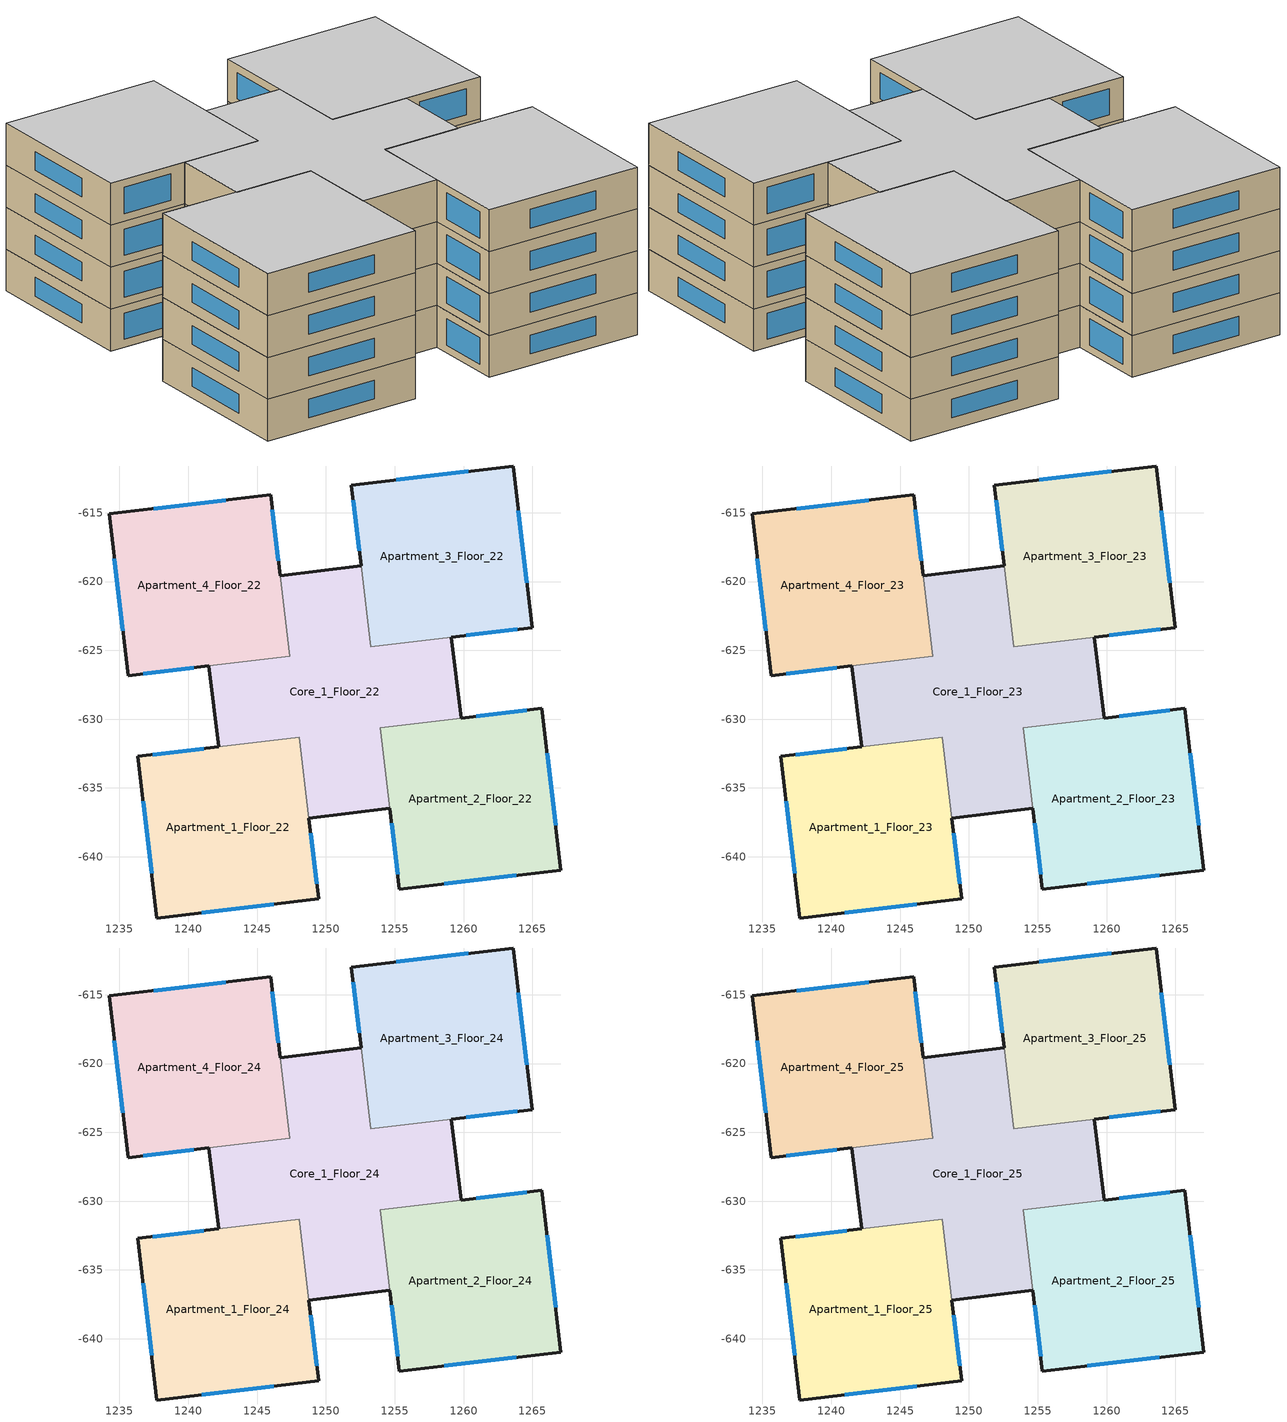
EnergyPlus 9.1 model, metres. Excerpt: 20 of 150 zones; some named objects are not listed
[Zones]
Apartment_1_Floor_22
 floor to Apartment_1_Floor_21 (IS_FLOOR_A-5282 Reversed): 1249.47,-643.05 1237.72,-644.45 1236.33,-632.7 1248.07,-631.31 z66
 wall outside (IS_WALL_ABD_5282_1_2_BLOCK): 1242.2,-632.01 1236.33,-632.7 1237.72,-644.45 1249.47,-643.05 1248.77,-637.18 z66:69
 wall to Core_1_Floor_22 (IS_INTERNALWALL_RESIDENTIAL+OFFICEREF): 1248.77,-637.18 1248.07,-631.31 1242.2,-632.01 z66:69
 window (IS_WIN_DGCL_ALUMIN_140X95_3.95_.65_.63): 1236.72,-635.97 1237.33,-641.18 / 1240.99,-644.06 1246.2,-643.44 z66.83:68.17; 1249.34,-641.96 1248.9,-638.27 / 1241.11,-632.14 1237.42,-632.57 z66.56:68.44
Apartment_2_Floor_22
 floor to Apartment_2_Floor_21 (IS_FLOOR_A-5282 Reversed): 1267.08,-640.96 1255.34,-642.36 1253.94,-630.61 1265.69,-629.22 z66
 wall outside (IS_WALL_ABD_5282_1_2_BLOCK): 1254.64,-636.49 1255.34,-642.36 1267.08,-640.96 1265.69,-629.22 1259.82,-629.92 z66:69
 wall to Core_1_Floor_22 (IS_INTERNALWALL_RESIDENTIAL+OFFICEREF): 1259.82,-629.92 1253.94,-630.61 1254.64,-636.49 z66:69
 window (IS_WIN_DGCL_ALUMIN_140X95_3.95_.65_.63): 1254.77,-637.58 1255.21,-641.26 / 1264.6,-629.35 1260.91,-629.79 z66.56:68.44; 1258.6,-641.97 1263.82,-641.35 / 1266.69,-637.7 1266.08,-632.48 z66.83:68.17
Apartment_3_Floor_22
 floor to Apartment_3_Floor_21 (IS_FLOOR_A-5282 Reversed): 1264.99,-623.35 1253.25,-624.74 1251.85,-613 1263.6,-611.6 z66
 wall outside (IS_WALL_ABD_5282_1_2_BLOCK): 1259.12,-624.04 1264.99,-623.35 1263.6,-611.6 1251.85,-613 1252.55,-618.87 z66:69
 wall to Core_1_Floor_22 (IS_INTERNALWALL_RESIDENTIAL+OFFICEREF): 1252.55,-618.87 1253.25,-624.74 1259.12,-624.04 z66:69
 window (IS_WIN_DGCL_ALUMIN_140X95_3.95_.65_.63): 1251.98,-614.09 1252.42,-617.78 / 1260.21,-623.91 1263.9,-623.48 z66.56:68.44; 1264.6,-620.08 1263.98,-614.87 / 1260.33,-611.99 1255.12,-612.61 z66.83:68.17
Apartment_4_Floor_22
 floor to Apartment_4_Floor_21 (IS_FLOOR_A-5282 Reversed): 1247.38,-625.44 1235.63,-626.83 1234.24,-615.09 1245.98,-613.69 z66
 wall outside (IS_WALL_ABD_5282_1_2_BLOCK): 1246.68,-619.57 1245.98,-613.69 1234.24,-615.09 1235.63,-626.83 1241.5,-626.13 z66:69
 wall to Core_1_Floor_22 (IS_INTERNALWALL_RESIDENTIAL+OFFICEREF): 1241.5,-626.13 1247.38,-625.44 1246.68,-619.57 z66:69
 window (IS_WIN_DGCL_ALUMIN_140X95_3.95_.65_.63): 1234.63,-618.35 1235.24,-623.57 / 1242.72,-614.08 1237.5,-614.7 z66.83:68.17; 1236.72,-626.7 1240.41,-626.26 / 1246.55,-618.47 1246.11,-614.79 z66.56:68.44
Core_1_Floor_22
 floor to Core_1_Floor_21 (IS_FLOOR_A-5282 Reversed): 1259.82,-629.92 1253.94,-630.61 1254.64,-636.49 1248.77,-637.18 1248.07,-631.31 1242.2,-632.01 1241.5,-626.13 1247.38,-625.44 1246.68,-619.57 1252.55,-618.87 1253.25,-624.74 1259.12,-624.04 z66
 wall outside (IS_WALL_ABD_5282_1_2_BLOCK): 1248.77,-637.18 1254.64,-636.49 / 1241.5,-626.13 1242.2,-632.01 / 1252.55,-618.87 1246.68,-619.57 / 1259.82,-629.92 1259.12,-624.04 z66:69
Apartment_1_Floor_23
 floor to Apartment_1_Floor_22 (IS_FLOOR_A-5282 Reversed): 1249.47,-643.05 1237.72,-644.45 1236.33,-632.7 1248.07,-631.31 z69
 wall outside (IS_WALL_ABD_5282_1_2_BLOCK): 1242.2,-632.01 1236.33,-632.7 1237.72,-644.45 1249.47,-643.05 1248.77,-637.18 z69:72
 wall to Core_1_Floor_23 (IS_INTERNALWALL_RESIDENTIAL+OFFICEREF): 1248.77,-637.18 1248.07,-631.31 1242.2,-632.01 z69:72
 window (IS_WIN_DGCL_ALUMIN_140X95_3.95_.65_.63): 1236.72,-635.97 1237.33,-641.18 / 1240.99,-644.06 1246.2,-643.44 z69.83:71.17; 1249.34,-641.96 1248.9,-638.27 / 1241.11,-632.14 1237.42,-632.57 z69.56:71.44
Apartment_2_Floor_23
 floor to Apartment_2_Floor_22 (IS_FLOOR_A-5282 Reversed): 1267.08,-640.96 1255.34,-642.36 1253.94,-630.61 1265.69,-629.22 z69
 wall outside (IS_WALL_ABD_5282_1_2_BLOCK): 1254.64,-636.49 1255.34,-642.36 1267.08,-640.96 1265.69,-629.22 1259.82,-629.92 z69:72
 wall to Core_1_Floor_23 (IS_INTERNALWALL_RESIDENTIAL+OFFICEREF): 1259.82,-629.92 1253.94,-630.61 1254.64,-636.49 z69:72
 window (IS_WIN_DGCL_ALUMIN_140X95_3.95_.65_.63): 1254.77,-637.58 1255.21,-641.26 / 1264.6,-629.35 1260.91,-629.79 z69.56:71.44; 1258.6,-641.97 1263.82,-641.35 / 1266.69,-637.7 1266.08,-632.48 z69.83:71.17
Apartment_3_Floor_23
 floor to Apartment_3_Floor_22 (IS_FLOOR_A-5282 Reversed): 1264.99,-623.35 1253.25,-624.74 1251.85,-613 1263.6,-611.6 z69
 wall outside (IS_WALL_ABD_5282_1_2_BLOCK): 1259.12,-624.04 1264.99,-623.35 1263.6,-611.6 1251.85,-613 1252.55,-618.87 z69:72
 wall to Core_1_Floor_23 (IS_INTERNALWALL_RESIDENTIAL+OFFICEREF): 1252.55,-618.87 1253.25,-624.74 1259.12,-624.04 z69:72
 window (IS_WIN_DGCL_ALUMIN_140X95_3.95_.65_.63): 1251.98,-614.09 1252.42,-617.78 / 1260.21,-623.91 1263.9,-623.48 z69.56:71.44; 1264.6,-620.08 1263.98,-614.87 / 1260.33,-611.99 1255.12,-612.61 z69.83:71.17
Apartment_4_Floor_23
 floor to Apartment_4_Floor_22 (IS_FLOOR_A-5282 Reversed): 1247.38,-625.44 1235.63,-626.83 1234.24,-615.09 1245.98,-613.69 z69
 wall outside (IS_WALL_ABD_5282_1_2_BLOCK): 1246.68,-619.57 1245.98,-613.69 1234.24,-615.09 1235.63,-626.83 1241.5,-626.13 z69:72
 wall to Core_1_Floor_23 (IS_INTERNALWALL_RESIDENTIAL+OFFICEREF): 1241.5,-626.13 1247.38,-625.44 1246.68,-619.57 z69:72
 window (IS_WIN_DGCL_ALUMIN_140X95_3.95_.65_.63): 1234.63,-618.35 1235.24,-623.57 / 1242.72,-614.08 1237.5,-614.7 z69.83:71.17; 1236.72,-626.7 1240.41,-626.26 / 1246.55,-618.47 1246.11,-614.79 z69.56:71.44
Core_1_Floor_23
 floor to Core_1_Floor_22 (IS_FLOOR_A-5282 Reversed): 1259.82,-629.92 1253.94,-630.61 1254.64,-636.49 1248.77,-637.18 1248.07,-631.31 1242.2,-632.01 1241.5,-626.13 1247.38,-625.44 1246.68,-619.57 1252.55,-618.87 1253.25,-624.74 1259.12,-624.04 z69
 wall outside (IS_WALL_ABD_5282_1_2_BLOCK): 1248.77,-637.18 1254.64,-636.49 / 1241.5,-626.13 1242.2,-632.01 / 1252.55,-618.87 1246.68,-619.57 / 1259.82,-629.92 1259.12,-624.04 z69:72
Apartment_1_Floor_24
 floor to Apartment_1_Floor_23 (IS_FLOOR_A-5282 Reversed): 1249.47,-643.05 1237.72,-644.45 1236.33,-632.7 1248.07,-631.31 z72
 wall outside (IS_WALL_ABD_5282_1_2_BLOCK): 1242.2,-632.01 1236.33,-632.7 1237.72,-644.45 1249.47,-643.05 1248.77,-637.18 z72:75
 wall to Core_1_Floor_24 (IS_INTERNALWALL_RESIDENTIAL+OFFICEREF): 1248.77,-637.18 1248.07,-631.31 1242.2,-632.01 z72:75
 window (IS_WIN_DGCL_ALUMIN_140X95_3.95_.65_.63): 1236.72,-635.97 1237.33,-641.18 / 1240.99,-644.06 1246.2,-643.44 z72.83:74.17; 1249.34,-641.96 1248.9,-638.27 / 1241.11,-632.14 1237.42,-632.57 z72.56:74.44
Apartment_2_Floor_24
 floor to Apartment_2_Floor_23 (IS_FLOOR_A-5282 Reversed): 1267.08,-640.96 1255.34,-642.36 1253.94,-630.61 1265.69,-629.22 z72
 wall outside (IS_WALL_ABD_5282_1_2_BLOCK): 1254.64,-636.49 1255.34,-642.36 1267.08,-640.96 1265.69,-629.22 1259.82,-629.92 z72:75
 wall to Core_1_Floor_24 (IS_INTERNALWALL_RESIDENTIAL+OFFICEREF): 1259.82,-629.92 1253.94,-630.61 1254.64,-636.49 z72:75
 window (IS_WIN_DGCL_ALUMIN_140X95_3.95_.65_.63): 1254.77,-637.58 1255.21,-641.26 / 1264.6,-629.35 1260.91,-629.79 z72.56:74.44; 1258.6,-641.97 1263.82,-641.35 / 1266.69,-637.7 1266.08,-632.48 z72.83:74.17
Apartment_3_Floor_24
 floor to Apartment_3_Floor_23 (IS_FLOOR_A-5282 Reversed): 1264.99,-623.35 1253.25,-624.74 1251.85,-613 1263.6,-611.6 z72
 wall outside (IS_WALL_ABD_5282_1_2_BLOCK): 1259.12,-624.04 1264.99,-623.35 1263.6,-611.6 1251.85,-613 1252.55,-618.87 z72:75
 wall to Core_1_Floor_24 (IS_INTERNALWALL_RESIDENTIAL+OFFICEREF): 1252.55,-618.87 1253.25,-624.74 1259.12,-624.04 z72:75
 window (IS_WIN_DGCL_ALUMIN_140X95_3.95_.65_.63): 1251.98,-614.09 1252.42,-617.78 / 1260.21,-623.91 1263.9,-623.48 z72.56:74.44; 1264.6,-620.08 1263.98,-614.87 / 1260.33,-611.99 1255.12,-612.61 z72.83:74.17
Apartment_4_Floor_24
 floor to Apartment_4_Floor_23 (IS_FLOOR_A-5282 Reversed): 1247.38,-625.44 1235.63,-626.83 1234.24,-615.09 1245.98,-613.69 z72
 wall outside (IS_WALL_ABD_5282_1_2_BLOCK): 1246.68,-619.57 1245.98,-613.69 1234.24,-615.09 1235.63,-626.83 1241.5,-626.13 z72:75
 wall to Core_1_Floor_24 (IS_INTERNALWALL_RESIDENTIAL+OFFICEREF): 1241.5,-626.13 1247.38,-625.44 1246.68,-619.57 z72:75
 window (IS_WIN_DGCL_ALUMIN_140X95_3.95_.65_.63): 1234.63,-618.35 1235.24,-623.57 / 1242.72,-614.08 1237.5,-614.7 z72.83:74.17; 1236.72,-626.7 1240.41,-626.26 / 1246.55,-618.47 1246.11,-614.79 z72.56:74.44
Core_1_Floor_24
 floor to Core_1_Floor_23 (IS_FLOOR_A-5282 Reversed): 1259.82,-629.92 1253.94,-630.61 1254.64,-636.49 1248.77,-637.18 1248.07,-631.31 1242.2,-632.01 1241.5,-626.13 1247.38,-625.44 1246.68,-619.57 1252.55,-618.87 1253.25,-624.74 1259.12,-624.04 z72
 wall outside (IS_WALL_ABD_5282_1_2_BLOCK): 1248.77,-637.18 1254.64,-636.49 / 1241.5,-626.13 1242.2,-632.01 / 1252.55,-618.87 1246.68,-619.57 / 1259.82,-629.92 1259.12,-624.04 z72:75
Apartment_1_Floor_25
 floor to Apartment_1_Floor_24 (IS_FLOOR_A-5282 Reversed): 1249.47,-643.05 1237.72,-644.45 1236.33,-632.7 1248.07,-631.31 z75
 wall outside (IS_WALL_ABD_5282_1_2_BLOCK): 1242.2,-632.01 1236.33,-632.7 1237.72,-644.45 1249.47,-643.05 1248.77,-637.18 z75:78
 wall to Core_1_Floor_25 (IS_INTERNALWALL_RESIDENTIAL+OFFICEREF): 1248.77,-637.18 1248.07,-631.31 1242.2,-632.01 z75:78
 window (IS_WIN_DGCL_ALUMIN_140X95_3.95_.65_.63): 1236.72,-635.97 1237.33,-641.18 / 1240.99,-644.06 1246.2,-643.44 z75.83:77.17; 1249.34,-641.96 1248.9,-638.27 / 1241.11,-632.14 1237.42,-632.57 z75.56:77.44
 ceiling to Apartment_1_Floor_26 (IS_FLOOR_A-5282): 1236.33,-632.7 1237.72,-644.45 1249.47,-643.05 1248.07,-631.31 z78
Apartment_2_Floor_25
 floor to Apartment_2_Floor_24 (IS_FLOOR_A-5282 Reversed): 1267.08,-640.96 1255.34,-642.36 1253.94,-630.61 1265.69,-629.22 z75
 wall outside (IS_WALL_ABD_5282_1_2_BLOCK): 1254.64,-636.49 1255.34,-642.36 1267.08,-640.96 1265.69,-629.22 1259.82,-629.92 z75:78
 wall to Core_1_Floor_25 (IS_INTERNALWALL_RESIDENTIAL+OFFICEREF): 1259.82,-629.92 1253.94,-630.61 1254.64,-636.49 z75:78
 window (IS_WIN_DGCL_ALUMIN_140X95_3.95_.65_.63): 1254.77,-637.58 1255.21,-641.26 / 1264.6,-629.35 1260.91,-629.79 z75.56:77.44; 1258.6,-641.97 1263.82,-641.35 / 1266.69,-637.7 1266.08,-632.48 z75.83:77.17
 ceiling to Apartment_2_Floor_26 (IS_FLOOR_A-5282): 1253.94,-630.61 1255.34,-642.36 1267.08,-640.96 1265.69,-629.22 z78
Apartment_3_Floor_25
 floor to Apartment_3_Floor_24 (IS_FLOOR_A-5282 Reversed): 1264.99,-623.35 1253.25,-624.74 1251.85,-613 1263.6,-611.6 z75
 wall outside (IS_WALL_ABD_5282_1_2_BLOCK): 1259.12,-624.04 1264.99,-623.35 1263.6,-611.6 1251.85,-613 1252.55,-618.87 z75:78
 wall to Core_1_Floor_25 (IS_INTERNALWALL_RESIDENTIAL+OFFICEREF): 1252.55,-618.87 1253.25,-624.74 1259.12,-624.04 z75:78
 window (IS_WIN_DGCL_ALUMIN_140X95_3.95_.65_.63): 1251.98,-614.09 1252.42,-617.78 / 1260.21,-623.91 1263.9,-623.48 z75.56:77.44; 1264.6,-620.08 1263.98,-614.87 / 1260.33,-611.99 1255.12,-612.61 z75.83:77.17
 ceiling to Apartment_3_Floor_26 (IS_FLOOR_A-5282): 1251.85,-613 1253.25,-624.74 1264.99,-623.35 1263.6,-611.6 z78
Apartment_4_Floor_25
 floor to Apartment_4_Floor_24 (IS_FLOOR_A-5282 Reversed): 1247.38,-625.44 1235.63,-626.83 1234.24,-615.09 1245.98,-613.69 z75
 wall outside (IS_WALL_ABD_5282_1_2_BLOCK): 1246.68,-619.57 1245.98,-613.69 1234.24,-615.09 1235.63,-626.83 1241.5,-626.13 z75:78
 wall to Core_1_Floor_25 (IS_INTERNALWALL_RESIDENTIAL+OFFICEREF): 1241.5,-626.13 1247.38,-625.44 1246.68,-619.57 z75:78
 window (IS_WIN_DGCL_ALUMIN_140X95_3.95_.65_.63): 1234.63,-618.35 1235.24,-623.57 / 1242.72,-614.08 1237.5,-614.7 z75.83:77.17; 1236.72,-626.7 1240.41,-626.26 / 1246.55,-618.47 1246.11,-614.79 z75.56:77.44
 ceiling to Apartment_4_Floor_26 (IS_FLOOR_A-5282): 1234.24,-615.09 1235.63,-626.83 1247.38,-625.44 1245.98,-613.69 z78
Core_1_Floor_25
 floor to Core_1_Floor_24 (IS_FLOOR_A-5282 Reversed): 1259.82,-629.92 1253.94,-630.61 1254.64,-636.49 1248.77,-637.18 1248.07,-631.31 1242.2,-632.01 1241.5,-626.13 1247.38,-625.44 1246.68,-619.57 1252.55,-618.87 1253.25,-624.74 1259.12,-624.04 z75
 wall outside (IS_WALL_ABD_5282_1_2_BLOCK): 1248.77,-637.18 1254.64,-636.49 / 1241.5,-626.13 1242.2,-632.01 / 1252.55,-618.87 1246.68,-619.57 / 1259.82,-629.92 1259.12,-624.04 z75:78
 ceiling to Core_1_Floor_26 (IS_FLOOR_A-5282): 1246.68,-619.57 1247.38,-625.44 1241.5,-626.13 1242.2,-632.01 1248.07,-631.31 1248.77,-637.18 1254.64,-636.49 1253.94,-630.61 1259.82,-629.92 1259.12,-624.04 1253.25,-624.74 1252.55,-618.87 z78
[Building]
Building 1: North Axis {deg}=0; Terrain=City; Solar Distribution=FullExterior; Maximum Number of Warmup Days=25; Minimum Number of Warmup Days=6
[Site:Location]
Tel Aviv-Bet Dagan	ISR: Latitude {deg}=32; Longitude {deg}=34.82; Time Zone {hr}=2; Elevation {m}=35
[SizingPeriod:DesignDay] Month=8; Day of Month=21; Day Type=SummerDesignDay; Daily Dry-Bulb Temperature Range {deltaC}=11.03; Dry-Bulb Temperature Range Modifier Type=DefaultMultipliers; Barometric Pressure {Pa}=100942; Wind Speed {m/s}=5.1; Wind Direction {deg}=259; Rain Indicator=No; Snow Indicator=No; Daylight Saving Time Indicator=No; Solar Model Indicator=ASHRAEClearSky; Sky Clearness=1.2
Name | Maximum Dry-Bulb Temperature {C} | Humidity Condition Type | Wetbulb or DewPoint at Maximum Dry-Bulb {C} | Enthalpy at Maximum Dry-Bulb {J/kg}
Ann Clg .4% Condns DB=>MWB | 33.5 | Wetbulb | 18.92
Ann Clg .4% Condns DP=>MDB | 24.5 | Dewpoint | 23.6
Ann Clg .4% Condns Enth=>MDB | 27.5 | Enthalpy |  | 75935
Ann Clg .4% Condns WB=>MDB | 32.8 | Wetbulb | 25.028
[Material] Roughness=MediumRough; Thermal Absorptance=0.9; Visible Absorptance=0.7
Name | Thickness {m} | Conductivity {W/m-K} | Density {kg/m3} | Specific Heat {J/kg-K} | Solar Absorptance
IS_CB1-13-23x50x25-095 | 0.23 | 0.25 | 825 | 970 | 0.44
IS_CB42-4-10x50x20-020 | 0.1 | 0.55 | 893 | 970 | 0.44
IS_Cement Mortar | 0.025 | 1.4 | 2000 | 900 | 0.4
IS_Light Concrete w/light Coarse Aggregate w/Non Quartz Sand-1600 | 0.05 | 1 | 1600 | 970 | 0.44
IS_Lime-Cement Mortar | 0.02 | 0.87 | 1800 | 860 | 0.4
IS_Marble | 0.04 | 3.5 | 2800 | 900 | 0.76
IS_Regular Concrete w/regular aggregate and w/Quartz sand_14cm | 0.14 | 2.1 | 2400 | 970 | 0.44
IS_Rigid-Polystyrene-Foam-made-from-granular-material-3cm | 0.03 | 0.04 | 20 | 1300 | 0.44
IS_Rigid-Polystyrene-Foam-made-from-granular-material-4cm | 0.04 | 0.04 | 20 | 1300 | 0.44
IS_Sand | 0.1 | 1.4 | 1600 | 830 | 0.44
[WindowMaterial:Blind] Slat Orientation=Horizontal; Slat Width {m}=0.025; Slat Separation {m}=0.018; Slat Thickness {m}=0.00025; Slat Angle {deg}=89.1; Slat Conductivity {W/m-K}=0.1; Slat Beam Solar Transmittance=0.2; Front Side Slat Beam Solar Reflectance=0.2; Back Side Slat Beam Solar Reflectance=0.2; Slat Diffuse Solar Transmittance=0.2; Front Side Slat Diffuse Solar Reflectance=0.2; Back Side Slat Diffuse Solar Reflectance=0.2; Slat Beam Visible Transmittance=0.2; Front Side Slat Beam Visible Reflectance=0.2; Back Side Slat Beam Visible Reflectance=0.2; Slat Diffuse Visible Transmittance=0.2; Front Side Slat Diffuse Visible Reflectance=0.2; Back Side Slat Diffuse Visible Reflectance=0.2; Slat Infrared Hemispherical Transmittance=0; Front Side Slat Infrared Hemispherical Emissivity=0.9; Back Side Slat Infrared Hemispherical Emissivity=0.9; Blind to Glass Distance {m}=0.0624985; Blind Top Opening Multiplier=1; Blind Bottom Opening Multiplier=1; Blind Left Side Opening Multiplier=1; Blind Right Side Opening Multiplier=1; Minimum Slat Angle {deg}=0; Maximum Slat Angle {deg}=180
IS_BLIND-Horizontal-0.025-0.018-89.0999985212-0.062498457901; IS_BLIND-Horizontal-0.025-0.018-89.0999987926-0.0624984579019; IS_BLIND-Horizontal-0.025-0.018-89.0999991462-0.0624984579031; IS_BLIND-Horizontal-0.025-0.018-89.1-0.062498457906; IS_BLIND-Horizontal-0.025-0.018-89.1000008538-0.0624984579089; IS_BLIND-Horizontal-0.025-0.018-89.1000012074-0.0624984579102
[WindowMaterial:SimpleGlazingSystem]
ISw_DgCl_Alumin_140x95_3.95_.65_.63: U-Factor {W/m2-K}=3.95; Solar Heat Gain Coefficient=0.65; Visible Transmittance=0.63
[Construction]
IS_FLOOR_A-5282: IS_Cement Mortar, IS_Regular Concrete w/regular aggregate and w/Quartz sand_14cm, IS_Rigid-Polystyrene-Foam-made-from-granular-material-4cm, IS_Light Concrete w/light Coarse Aggregate w/Non Quartz Sand-1600, IS_Sand, IS_Cement Mortar, IS_Marble
IS_FLOOR_A-5282 Reversed: IS_Marble, IS_Cement Mortar, IS_Sand, IS_Light Concrete w/light Coarse Aggregate w/Non Quartz Sand-1600, IS_Rigid-Polystyrene-Foam-made-from-granular-material-4cm, IS_Regular Concrete w/regular aggregate and w/Quartz sand_14cm, IS_Cement Mortar
IS_INTERNALWALL_RESIDENTIAL+OFFICEREF: IS_Lime-Cement Mortar, IS_CB42-4-10x50x20-020, IS_Cement Mortar
IS_WALL_ABD_5282_1_2_BLOCK: IS_Cement Mortar, IS_Rigid-Polystyrene-Foam-made-from-granular-material-3cm, IS_CB1-13-23x50x25-095, IS_Lime-Cement Mortar
IS_WIN_DGCL_ALUMIN_140X95_3.95_.65_.63: ISw_DgCl_Alumin_140x95_3.95_.65_.63
[Zone]
Apartment_1_Floor_22; Apartment_1_Floor_23; Apartment_1_Floor_24; Apartment_1_Floor_25; Apartment_2_Floor_22; Apartment_2_Floor_23; Apartment_2_Floor_24; Apartment_2_Floor_25; Apartment_3_Floor_22; Apartment_3_Floor_23; Apartment_3_Floor_24; Apartment_3_Floor_25; Apartment_4_Floor_22; Apartment_4_Floor_23; Apartment_4_Floor_24; Apartment_4_Floor_25; Core_1_Floor_22; Core_1_Floor_23; Core_1_Floor_24; Core_1_Floor_25
[InternalMass] Construction=IS_INTERNALWALL_RESIDENTIAL+OFFICEREF; Surface Area {m2}=243.354
Name | Zone
Apartment_1_Floor_22-Interior walls | Apartment_1_Floor_22
Apartment_1_Floor_23-Interior walls | Apartment_1_Floor_23
Apartment_1_Floor_24-Interior walls | Apartment_1_Floor_24
Apartment_1_Floor_25-Interior walls | Apartment_1_Floor_25
Apartment_2_Floor_22-Interior walls | Apartment_2_Floor_22
Apartment_2_Floor_23-Interior walls | Apartment_2_Floor_23
Apartment_2_Floor_24-Interior walls | Apartment_2_Floor_24
Apartment_2_Floor_25-Interior walls | Apartment_2_Floor_25
Apartment_3_Floor_22-Interior walls | Apartment_3_Floor_22
Apartment_3_Floor_23-Interior walls | Apartment_3_Floor_23
Apartment_3_Floor_24-Interior walls | Apartment_3_Floor_24
Apartment_3_Floor_25-Interior walls | Apartment_3_Floor_25
Apartment_4_Floor_22-Interior walls | Apartment_4_Floor_22
Apartment_4_Floor_23-Interior walls | Apartment_4_Floor_23
Apartment_4_Floor_24-Interior walls | Apartment_4_Floor_24
Apartment_4_Floor_25-Interior walls | Apartment_4_Floor_25
[Daylighting:Controls] Lighting Control Type=Continuous; Glare Calculation Azimuth Angle of View Direction Clockwise from Zone y-Axis {deg}=0; Maximum Allowable Discomfort Glare Index=22; Fraction of Zone Controlled by Reference Point 1=1; Illuminance Setpoint at Reference Point 1 {lux}=500
Name | Zone | Glare Calculation Daylighting Reference Point | Daylighting Reference Point Name 1
Apartment_1_Floor_22 DaylightingControls | Apartment_1_Floor_22 | Daylighting Control 26 | Daylighting Control 26
Apartment_1_Floor_23 DaylightingControls | Apartment_1_Floor_23 | Daylighting Control 27 | Daylighting Control 27
Apartment_1_Floor_24 DaylightingControls | Apartment_1_Floor_24 | Daylighting Control 28 | Daylighting Control 28
Apartment_1_Floor_25 DaylightingControls | Apartment_1_Floor_25 | Daylighting Control 29 | Daylighting Control 29
Apartment_2_Floor_22 DaylightingControls | Apartment_2_Floor_22 | Daylighting Control 55 | Daylighting Control 55
Apartment_2_Floor_23 DaylightingControls | Apartment_2_Floor_23 | Daylighting Control 56 | Daylighting Control 56
Apartment_2_Floor_24 DaylightingControls | Apartment_2_Floor_24 | Daylighting Control 57 | Daylighting Control 57
Apartment_2_Floor_25 DaylightingControls | Apartment_2_Floor_25 | Daylighting Control 58 | Daylighting Control 58
Apartment_3_Floor_22 DaylightingControls | Apartment_3_Floor_22 | Daylighting Control 84 | Daylighting Control 84
Apartment_3_Floor_23 DaylightingControls | Apartment_3_Floor_23 | Daylighting Control 85 | Daylighting Control 85
Apartment_3_Floor_24 DaylightingControls | Apartment_3_Floor_24 | Daylighting Control 86 | Daylighting Control 86
Apartment_3_Floor_25 DaylightingControls | Apartment_3_Floor_25 | Daylighting Control 87 | Daylighting Control 87
Apartment_4_Floor_22 DaylightingControls | Apartment_4_Floor_22 | Daylighting Control 113 | Daylighting Control 113
Apartment_4_Floor_23 DaylightingControls | Apartment_4_Floor_23 | Daylighting Control 114 | Daylighting Control 114
Apartment_4_Floor_24 DaylightingControls | Apartment_4_Floor_24 | Daylighting Control 115 | Daylighting Control 115
Apartment_4_Floor_25 DaylightingControls | Apartment_4_Floor_25 | Daylighting Control 116 | Daylighting Control 116
[ZoneControl:Thermostat] Control Object Type 1=ThermostatSetpoint:DualSetpoint
Name | Zone or ZoneList | Control Type Schedule | Control Name 1
Apartment_1_Floor_22 Thermostat | Apartment_1_Floor_22 | Apartment_1_Floor_22 Thermostat Schedule | dualSetPtThermostatApartment_1_Floor_22
Apartment_1_Floor_23 Thermostat | Apartment_1_Floor_23 | Apartment_1_Floor_23 Thermostat Schedule | dualSetPtThermostatApartment_1_Floor_23
Apartment_1_Floor_24 Thermostat | Apartment_1_Floor_24 | Apartment_1_Floor_24 Thermostat Schedule | dualSetPtThermostatApartment_1_Floor_24
Apartment_1_Floor_25 Thermostat | Apartment_1_Floor_25 | Apartment_1_Floor_25 Thermostat Schedule | dualSetPtThermostatApartment_1_Floor_25
Apartment_2_Floor_22 Thermostat | Apartment_2_Floor_22 | Apartment_2_Floor_22 Thermostat Schedule | dualSetPtThermostatApartment_2_Floor_22
Apartment_2_Floor_23 Thermostat | Apartment_2_Floor_23 | Apartment_2_Floor_23 Thermostat Schedule | dualSetPtThermostatApartment_2_Floor_23
Apartment_2_Floor_24 Thermostat | Apartment_2_Floor_24 | Apartment_2_Floor_24 Thermostat Schedule | dualSetPtThermostatApartment_2_Floor_24
Apartment_2_Floor_25 Thermostat | Apartment_2_Floor_25 | Apartment_2_Floor_25 Thermostat Schedule | dualSetPtThermostatApartment_2_Floor_25
Apartment_3_Floor_22 Thermostat | Apartment_3_Floor_22 | Apartment_3_Floor_22 Thermostat Schedule | dualSetPtThermostatApartment_3_Floor_22
Apartment_3_Floor_23 Thermostat | Apartment_3_Floor_23 | Apartment_3_Floor_23 Thermostat Schedule | dualSetPtThermostatApartment_3_Floor_23
Apartment_3_Floor_24 Thermostat | Apartment_3_Floor_24 | Apartment_3_Floor_24 Thermostat Schedule | dualSetPtThermostatApartment_3_Floor_24
Apartment_3_Floor_25 Thermostat | Apartment_3_Floor_25 | Apartment_3_Floor_25 Thermostat Schedule | dualSetPtThermostatApartment_3_Floor_25
Apartment_4_Floor_22 Thermostat | Apartment_4_Floor_22 | Apartment_4_Floor_22 Thermostat Schedule | dualSetPtThermostatApartment_4_Floor_22
Apartment_4_Floor_23 Thermostat | Apartment_4_Floor_23 | Apartment_4_Floor_23 Thermostat Schedule | dualSetPtThermostatApartment_4_Floor_23
Apartment_4_Floor_24 Thermostat | Apartment_4_Floor_24 | Apartment_4_Floor_24 Thermostat Schedule | dualSetPtThermostatApartment_4_Floor_24
Apartment_4_Floor_25 Thermostat | Apartment_4_Floor_25 | Apartment_4_Floor_25 Thermostat Schedule | dualSetPtThermostatApartment_4_Floor_25
[ThermostatSetpoint:DualSetpoint] Heating Setpoint Temperature Schedule=IS_RES_HEATING_SETPOINT; Cooling Setpoint Temperature Schedule=IS_RES_COOLING_SETPOINT
dualSetPtThermostatApartment_1_Floor_22; dualSetPtThermostatApartment_1_Floor_23; dualSetPtThermostatApartment_1_Floor_24; dualSetPtThermostatApartment_1_Floor_25; dualSetPtThermostatApartment_2_Floor_22; dualSetPtThermostatApartment_2_Floor_23; dualSetPtThermostatApartment_2_Floor_24; dualSetPtThermostatApartment_2_Floor_25; dualSetPtThermostatApartment_3_Floor_22; dualSetPtThermostatApartment_3_Floor_23; dualSetPtThermostatApartment_3_Floor_24; dualSetPtThermostatApartment_3_Floor_25; dualSetPtThermostatApartment_4_Floor_22; dualSetPtThermostatApartment_4_Floor_23; dualSetPtThermostatApartment_4_Floor_24; dualSetPtThermostatApartment_4_Floor_25
[DesignSpecification:OutdoorAir]
Apartment_1_Floor_0_DSOA: Outdoor Air Method=Sum; Outdoor Air Flow per Person {m3/s-person}=0.0023595; Outdoor Air Flow per Zone Floor Area {m3/s-m2}=0.000304801; Outdoor Air Flow per Zone {m3/s}=0; Outdoor Air Flow Air Changes per Hour {1/hr}=0
[Zone equipment]
Apartment_1_Floor_22: Apartment_1_Floor_22 IDEAL LOADS AIR SYSTEM
Apartment_1_Floor_23: Apartment_1_Floor_23 IDEAL LOADS AIR SYSTEM
Apartment_1_Floor_24: Apartment_1_Floor_24 IDEAL LOADS AIR SYSTEM
Apartment_1_Floor_25: Apartment_1_Floor_25 IDEAL LOADS AIR SYSTEM
Apartment_2_Floor_22: Apartment_2_Floor_22 IDEAL LOADS AIR SYSTEM
Apartment_2_Floor_23: Apartment_2_Floor_23 IDEAL LOADS AIR SYSTEM
Apartment_2_Floor_24: Apartment_2_Floor_24 IDEAL LOADS AIR SYSTEM
Apartment_2_Floor_25: Apartment_2_Floor_25 IDEAL LOADS AIR SYSTEM
Apartment_3_Floor_22: Apartment_3_Floor_22 IDEAL LOADS AIR SYSTEM
Apartment_3_Floor_23: Apartment_3_Floor_23 IDEAL LOADS AIR SYSTEM
Apartment_3_Floor_24: Apartment_3_Floor_24 IDEAL LOADS AIR SYSTEM
Apartment_3_Floor_25: Apartment_3_Floor_25 IDEAL LOADS AIR SYSTEM
Apartment_4_Floor_22: Apartment_4_Floor_22 IDEAL LOADS AIR SYSTEM
Apartment_4_Floor_23: Apartment_4_Floor_23 IDEAL LOADS AIR SYSTEM
Apartment_4_Floor_24: Apartment_4_Floor_24 IDEAL LOADS AIR SYSTEM
Apartment_4_Floor_25: Apartment_4_Floor_25 IDEAL LOADS AIR SYSTEM
[Sizing:Zone] Zone Cooling Design Supply Air Temperature Input Method=SupplyAirTemperature; Zone Cooling Design Supply Air Temperature {C}=14; Zone Cooling Design Supply Air Temperature Difference {deltaC}=11.11; Zone Heating Design Supply Air Temperature Input Method=SupplyAirTemperature; Zone Heating Design Supply Air Temperature {C}=40; Zone Heating Design Supply Air Temperature Difference {deltaC}=11.11; Zone Cooling Design Supply Air Humidity Ratio {kgWater/kgDryAir}=0.0085; Zone Heating Design Supply Air Humidity Ratio {kgWater/kgDryAir}=0.008; Design Specification Outdoor Air Object=Apartment_1_Floor_0_DSOA; Cooling Design Air Flow Method=DesignDay; Cooling Design Air Flow Rate {m3/s}=0; Cooling Minimum Air Flow per Zone Floor Area {m3/s-m2}=0.000762; Cooling Minimum Air Flow {m3/s}=0; Cooling Minimum Air Flow Fraction=0; Heating Design Air Flow Method=DesignDay; Heating Design Air Flow Rate {m3/s}=0; Heating Maximum Air Flow per Zone Floor Area {m3/s-m2}=0.002032; Heating Maximum Air Flow {m3/s}=0.141576; Heating Maximum Air Flow Fraction=0.3; Account for Dedicated Outdoor Air System=No
Name | Design Specification Zone Air Distribution Object
Apartment_1_Floor_22 | Apartment_1_Floor_22 Design Spec Zone Air Dist
Apartment_1_Floor_23 | Apartment_1_Floor_23 Design Spec Zone Air Dist
Apartment_1_Floor_24 | Apartment_1_Floor_24 Design Spec Zone Air Dist
Apartment_1_Floor_25 | Apartment_1_Floor_25 Design Spec Zone Air Dist
Apartment_2_Floor_22 | Apartment_2_Floor_22 Design Spec Zone Air Dist
Apartment_2_Floor_23 | Apartment_2_Floor_23 Design Spec Zone Air Dist
Apartment_2_Floor_24 | Apartment_2_Floor_24 Design Spec Zone Air Dist
Apartment_2_Floor_25 | Apartment_2_Floor_25 Design Spec Zone Air Dist
Apartment_3_Floor_22 | Apartment_3_Floor_22 Design Spec Zone Air Dist
Apartment_3_Floor_23 | Apartment_3_Floor_23 Design Spec Zone Air Dist
Apartment_3_Floor_24 | Apartment_3_Floor_24 Design Spec Zone Air Dist
Apartment_3_Floor_25 | Apartment_3_Floor_25 Design Spec Zone Air Dist
Apartment_4_Floor_22 | Apartment_4_Floor_22 Design Spec Zone Air Dist
Apartment_4_Floor_23 | Apartment_4_Floor_23 Design Spec Zone Air Dist
Apartment_4_Floor_24 | Apartment_4_Floor_24 Design Spec Zone Air Dist
Apartment_4_Floor_25 | Apartment_4_Floor_25 Design Spec Zone Air Dist
[DesignSpecification:ZoneAirDistribution] Zone Air Distribution Effectiveness in Cooling Mode=1; Zone Air Distribution Effectiveness in Heating Mode=1
Apartment_1_Floor_22 Design Spec Zone Air Dist; Apartment_1_Floor_23 Design Spec Zone Air Dist; Apartment_1_Floor_24 Design Spec Zone Air Dist; Apartment_1_Floor_25 Design Spec Zone Air Dist; Apartment_2_Floor_22 Design Spec Zone Air Dist; Apartment_2_Floor_23 Design Spec Zone Air Dist; Apartment_2_Floor_24 Design Spec Zone Air Dist; Apartment_2_Floor_25 Design Spec Zone Air Dist; Apartment_3_Floor_22 Design Spec Zone Air Dist; Apartment_3_Floor_23 Design Spec Zone Air Dist; Apartment_3_Floor_24 Design Spec Zone Air Dist; Apartment_3_Floor_25 Design Spec Zone Air Dist; Apartment_4_Floor_22 Design Spec Zone Air Dist; Apartment_4_Floor_23 Design Spec Zone Air Dist; Apartment_4_Floor_24 Design Spec Zone Air Dist; Apartment_4_Floor_25 Design Spec Zone Air Dist
[WindowShadingControl] Shading Type=ExteriorBlind; Shading Control Type=OnIfScheduleAllows; Schedule=IS_RES_BLINDS; Shading Control Is Scheduled=Yes; Glare Control Is Active=No; Multiple Surface Control Type=Group
Name | Zone | Shading Device Material | Fenestration Surface Name 1 | Fenestration Surface Name 2 | Fenestration Surface Name 3
Shading Control 124 | Apartment_2_Floor_22 | IS_BLIND-Horizontal-0.025-0.018-89.1-0.062498457906 | Apartment_2_Floor_22_Srf_2_glz_0_0062b61caf54459f8ba5 | Apartment_2_Floor_22_Srf_3_glz_0_55932029563e432ca7ed | Apartment_2_Floor_22_Srf_5_glz_0_84d3c6e327db4d13b985
Shading Control 125 | Apartment_2_Floor_22 | IS_BLIND-Horizontal-0.025-0.018-89.0999987926-0.0624984579019 | Apartment_2_Floor_22_Srf_4_glz_0_30d4a63daf23486cbcc7
Shading Control 126 | Apartment_2_Floor_23 | IS_BLIND-Horizontal-0.025-0.018-89.0999987926-0.0624984579019 | Apartment_2_Floor_23_Srf_2_glz_0_f33bf62452bc47d08cd9 | Apartment_2_Floor_23_Srf_4_glz_0_faab96e137434bc5b4f5
Shading Control 127 | Apartment_2_Floor_23 | IS_BLIND-Horizontal-0.025-0.018-89.1-0.062498457906 | Apartment_2_Floor_23_Srf_5_glz_0_7e888180ddb34e618721 | Apartment_2_Floor_23_Srf_3_glz_0_086848929441431aaaff
Shading Control 128 | Apartment_2_Floor_24 | IS_BLIND-Horizontal-0.025-0.018-89.1-0.062498457906 | Apartment_2_Floor_24_Srf_5_glz_0_bc97646be4384f6d8f88 | Apartment_2_Floor_24_Srf_2_glz_0_70676e7f0e10494e89f7 | Apartment_2_Floor_24_Srf_3_glz_0_187f8fe8822e40a9b4e9
Shading Control 129 | Apartment_2_Floor_24 | IS_BLIND-Horizontal-0.025-0.018-89.0999991462-0.0624984579031 | Apartment_2_Floor_24_Srf_4_glz_0_3bc24e0ce1404969a4aa
Shading Control 130 | Apartment_2_Floor_25 | IS_BLIND-Horizontal-0.025-0.018-89.1000012074-0.0624984579102 | Apartment_2_Floor_25_Srf_2_glz_0_c357bfd3265145d185aa
Shading Control 131 | Apartment_2_Floor_25 | IS_BLIND-Horizontal-0.025-0.018-89.1-0.062498457906 | Apartment_2_Floor_25_Srf_3_glz_0_b2bae46bbfa74404a326 | Apartment_2_Floor_25_Srf_4_glz_0_1f69f3df616547a1864e | Apartment_2_Floor_25_Srf_5_glz_0_65019c5ff7ee499d964f
Shading Control 197 | Apartment_3_Floor_22 | IS_BLIND-Horizontal-0.025-0.018-89.0999991462-0.0624984579031 | Apartment_3_Floor_22_Srf_2_glz_0_c62b94cb337a4911a6df
Shading Control 198 | Apartment_3_Floor_22 | IS_BLIND-Horizontal-0.025-0.018-89.1-0.062498457906 | Apartment_3_Floor_22_Srf_5_glz_0_a714810648f444819429 | Apartment_3_Floor_22_Srf_4_glz_0_4d680adfc80a4bf29b05 | Apartment_3_Floor_22_Srf_3_glz_0_9d0afe3c8aa64d548e3a
Shading Control 199 | Apartment_3_Floor_23 | IS_BLIND-Horizontal-0.025-0.018-89.1000008538-0.0624984579089 | Apartment_3_Floor_23_Srf_2_glz_0_96034079b16c4debb830
Shading Control 200 | Apartment_3_Floor_23 | IS_BLIND-Horizontal-0.025-0.018-89.1-0.062498457906 | Apartment_3_Floor_23_Srf_3_glz_0_7e742fffb1a24fe8a978 | Apartment_3_Floor_23_Srf_5_glz_0_c670ce1c3d5448d099f3
Shading Control 201 | Apartment_3_Floor_23 | IS_BLIND-Horizontal-0.025-0.018-89.0999987926-0.0624984579019 | Apartment_3_Floor_23_Srf_4_glz_0_473415ab4ed34efd8946
Shading Control 202 | Apartment_3_Floor_24 | IS_BLIND-Horizontal-0.025-0.018-89.1-0.062498457906 | Apartment_3_Floor_24_Srf_4_glz_0_ffe6ff0e910049f99bce | Apartment_3_Floor_24_Srf_2_glz_0_a8ef3f2ffdb0442b9923
Shading Control 203 | Apartment_3_Floor_24 | IS_BLIND-Horizontal-0.025-0.018-89.0999991462-0.0624984579031 | Apartment_3_Floor_24_Srf_3_glz_0_ea5d168386214a1a93e1
Shading Control 204 | Apartment_3_Floor_24 | IS_BLIND-Horizontal-0.025-0.018-89.0999987926-0.0624984579019 | Apartment_3_Floor_24_Srf_5_glz_0_97f4e1070e87439386ed
Shading Control 205 | Apartment_3_Floor_25 | IS_BLIND-Horizontal-0.025-0.018-89.0999991462-0.0624984579031 | Apartment_3_Floor_25_Srf_2_glz_0_644aa0a6e17e47459c50
Shading Control 206 | Apartment_3_Floor_25 | IS_BLIND-Horizontal-0.025-0.018-89.0999985212-0.062498457901 | Apartment_3_Floor_25_Srf_3_glz_0_bb6357bf4d0a48718df0
Shading Control 207 | Apartment_3_Floor_25 | IS_BLIND-Horizontal-0.025-0.018-89.0999987926-0.0624984579019 | Apartment_3_Floor_25_Srf_4_glz_0_dd8fe0c0006c48e78b75
Shading Control 208 | Apartment_3_Floor_25 | IS_BLIND-Horizontal-0.025-0.018-89.1-0.062498457906 | Apartment_3_Floor_25_Srf_5_glz_0_a445186e6bfe4599b7f3
Shading Control 271 | Apartment_4_Floor_22 | IS_BLIND-Horizontal-0.025-0.018-89.1-0.062498457906 | Apartment_4_Floor_22_Srf_2_glz_0_e7f6aced74304c398f31
Shading Control 272 | Apartment_4_Floor_22 | IS_BLIND-Horizontal-0.025-0.018-89.0999991462-0.0624984579031 | Apartment_4_Floor_22_Srf_5_glz_0_71061c185b1545458e83 | Apartment_4_Floor_22_Srf_3_glz_0_989d691bd2804176af41
Shading Control 273 | Apartment_4_Floor_22 | IS_BLIND-Horizontal-0.025-0.018-89.0999987926-0.0624984579019 | Apartment_4_Floor_22_Srf_4_glz_0_7dd5c40436db411ab8f4
Shading Control 274 | Apartment_4_Floor_23 | IS_BLIND-Horizontal-0.025-0.018-89.0999991462-0.0624984579031 | Apartment_4_Floor_23_Srf_4_glz_0_6f26e04bd84642458536 | Apartment_4_Floor_23_Srf_2_glz_0_ec968c10c68344578ab1
Shading Control 275 | Apartment_4_Floor_23 | IS_BLIND-Horizontal-0.025-0.018-89.1000008538-0.0624984579089 | Apartment_4_Floor_23_Srf_3_glz_0_f22a1a15e1eb453fa170
Shading Control 276 | Apartment_4_Floor_23 | IS_BLIND-Horizontal-0.025-0.018-89.1-0.062498457906 | Apartment_4_Floor_23_Srf_5_glz_0_4233d2a24de746459007
Shading Control 277 | Apartment_4_Floor_24 | IS_BLIND-Horizontal-0.025-0.018-89.1-0.062498457906 | Apartment_4_Floor_24_Srf_3_glz_0_80abe06d160a4e318ff0 | Apartment_4_Floor_24_Srf_5_glz_0_8cd665acbb0946acbe4c | Apartment_4_Floor_24_Srf_2_glz_0_ce19e94e980846fe812a
Shading Control 278 | Apartment_4_Floor_24 | IS_BLIND-Horizontal-0.025-0.018-89.0999987926-0.0624984579019 | Apartment_4_Floor_24_Srf_4_glz_0_5cd19e9447c64ae2b388
Shading Control 279 | Apartment_4_Floor_25 | IS_BLIND-Horizontal-0.025-0.018-89.1-0.062498457906 | Apartment_4_Floor_25_Srf_2_glz_0_e46220fdba34441da342
Shading Control 280 | Apartment_4_Floor_25 | IS_BLIND-Horizontal-0.025-0.018-89.0999991462-0.0624984579031 | Apartment_4_Floor_25_Srf_3_glz_0_06761616430e4f5ebfd5
Shading Control 281 | Apartment_4_Floor_25 | IS_BLIND-Horizontal-0.025-0.018-89.0999987926-0.0624984579019 | Apartment_4_Floor_25_Srf_4_glz_0_5dba7fc61ab645749853 | Apartment_4_Floor_25_Srf_5_glz_0_fbc87df1e9da4ba5868f
Shading Control 53 | Apartment_1_Floor_22 | IS_BLIND-Horizontal-0.025-0.018-89.0999991462-0.0624984579031 | Apartment_1_Floor_22_Srf_2_glz_0_23de51f3f7904bc59df6
Shading Control 54 | Apartment_1_Floor_22 | IS_BLIND-Horizontal-0.025-0.018-89.1-0.062498457906 | Apartment_1_Floor_22_Srf_3_glz_0_ae331777eb444cb98038 | Apartment_1_Floor_22_Srf_5_glz_0_c84131224f7e44138ee2
Shading Control 55 | Apartment_1_Floor_22 | IS_BLIND-Horizontal-0.025-0.018-89.1000008538-0.0624984579089 | Apartment_1_Floor_22_Srf_4_glz_0_da41dfd1e249492bbf60
Shading Control 56 | Apartment_1_Floor_23 | IS_BLIND-Horizontal-0.025-0.018-89.0999991462-0.0624984579031 | Apartment_1_Floor_23_Srf_2_glz_0_dee0801be0f94eae94b3
Shading Control 57 | Apartment_1_Floor_23 | IS_BLIND-Horizontal-0.025-0.018-89.0999987926-0.0624984579019 | Apartment_1_Floor_23_Srf_3_glz_0_a5d277c809fe4109bfc1 | Apartment_1_Floor_23_Srf_5_glz_0_714dfe2d05b440109b50
Shading Control 58 | Apartment_1_Floor_23 | IS_BLIND-Horizontal-0.025-0.018-89.1-0.062498457906 | Apartment_1_Floor_23_Srf_4_glz_0_4663c6c370fd4d3dbbab
Shading Control 59 | Apartment_1_Floor_24 | IS_BLIND-Horizontal-0.025-0.018-89.1-0.062498457906 | Apartment_1_Floor_24_Srf_5_glz_0_85d9c45e21ee44a0bfb5 | Apartment_1_Floor_24_Srf_2_glz_0_264fdb9218854ec1a9ac
Shading Control 60 | Apartment_1_Floor_24 | IS_BLIND-Horizontal-0.025-0.018-89.0999987926-0.0624984579019 | Apartment_1_Floor_24_Srf_3_glz_0_9d22395bdfd54bcda9c2
Shading Control 61 | Apartment_1_Floor_24 | IS_BLIND-Horizontal-0.025-0.018-89.0999991462-0.0624984579031 | Apartment_1_Floor_24_Srf_4_glz_0_73c5cccf5f72490baf2b
Shading Control 62 | Apartment_1_Floor_25 | IS_BLIND-Horizontal-0.025-0.018-89.1000008538-0.0624984579089 | Apartment_1_Floor_25_Srf_2_glz_0_c8d7ddc52a7044999871
Shading Control 63 | Apartment_1_Floor_25 | IS_BLIND-Horizontal-0.025-0.018-89.1-0.062498457906 | Apartment_1_Floor_25_Srf_3_glz_0_a115c8a5ed004bdc8cb4 | Apartment_1_Floor_25_Srf_4_glz_0_a527774df1284873911c | Apartment_1_Floor_25_Srf_5_glz_0_7f0894acee364670b5fe
[Schedule:Compact]
Apartment_1_Floor_22 Thermostat Schedule; Apartment_1_Floor_23 Thermostat Schedule; Apartment_1_Floor_24 Thermostat Schedule; Apartment_1_Floor_25 Thermostat Schedule; Apartment_2_Floor_22 Thermostat Schedule; Apartment_2_Floor_23 Thermostat Schedule; Apartment_2_Floor_24 Thermostat Schedule; Apartment_2_Floor_25 Thermostat Schedule; Apartment_3_Floor_22 Thermostat Schedule; Apartment_3_Floor_23 Thermostat Schedule; Apartment_3_Floor_24 Thermostat Schedule; Apartment_3_Floor_25 Thermostat Schedule; Apartment_4_Floor_22 Thermostat Schedule; Apartment_4_Floor_23 Thermostat Schedule; Apartment_4_Floor_24 Thermostat Schedule; Apartment_4_Floor_25 Thermostat Schedule: Through: 12/31, For: AllDays, Until: 24:00, 4
[Schedule:Year]
IS_RES_HEATING_SETPOINT: IS_Res_Heating_SetPoint Week Schedule, 1, 1, 12, 31
IS_RES_COOLING_SETPOINT: IS_Res_Cooling_SetPoint Week Schedule, 1, 1, 12, 31
IS_RES_BLINDS: IS_Res_Blinds_Winter Week Schedule, 1, 1, 3, 31, IS_Res_Blinds_Summer Week Schedule, 4, 1, 11, 30, IS_Res_Blinds_Winter Week Schedule, 12, 1, 12, 31
[Schedule:Week:Daily]
IS_Res_Heating_SetPoint Week Schedule: IS_Res_Heating_SetPoint Day Schedule - Sun, IS_Res_Heating_SetPoint Day Schedule - Sun, IS_Res_Heating_SetPoint Day Schedule - Sun, IS_Res_Heating_SetPoint Day Schedule - Sun, IS_Res_Heating_SetPoint Day Schedule - Sun, IS_Res_Heating_SetPoint Day Schedule - Sun, IS_Res_Heating_SetPoint Day Schedule - Fri, IS_Res_Heating_SetPoint Day Schedule - Fri, IS_Res_Heating_SetPoint Day Schedule - Fri, IS_Res_Heating_SetPoint Day Schedule - Sun, IS_Res_Heating_SetPoint Day Schedule - Sun, IS_Res_Heating_SetPoint Day Schedule - Sun
IS_Res_Cooling_SetPoint Week Schedule: IS_Res_Cooling_SetPoint Day Schedule - Sun, IS_Res_Cooling_SetPoint Day Schedule - Sun, IS_Res_Cooling_SetPoint Day Schedule - Sun, IS_Res_Cooling_SetPoint Day Schedule - Sun, IS_Res_Cooling_SetPoint Day Schedule - Sun, IS_Res_Cooling_SetPoint Day Schedule - Sat, IS_Res_Cooling_SetPoint Day Schedule - Sat, IS_Res_Cooling_SetPoint Day Schedule - Sat, IS_Res_Cooling_SetPoint Day Schedule - Sat, IS_Res_Cooling_SetPoint Day Schedule - Sun, IS_Res_Cooling_SetPoint Day Schedule - Sun, IS_Res_Cooling_SetPoint Day Schedule - Sun
IS_Res_Blinds_Summer Week Schedule: IS_Res_Blinds_Summer Day Schedule - Sun, IS_Res_Blinds_Summer Day Schedule - Sun, IS_Res_Blinds_Summer Day Schedule - Sun, IS_Res_Blinds_Summer Day Schedule - Sun, IS_Res_Blinds_Summer Day Schedule - Sun, IS_Res_Blinds_Summer Day Schedule - Sun, IS_Res_Blinds_Summer Day Schedule - Sun, IS_Res_Blinds_Summer Day Schedule - Sun, IS_Res_Blinds_Summer Day Schedule - Sun, IS_Res_Blinds_Summer Day Schedule - Sun, IS_Res_Blinds_Summer Day Schedule - Sun, IS_Res_Blinds_Summer Day Schedule - Sun
IS_Res_Blinds_Winter Week Schedule: IS_Res_Blinds_Winter Day Schedule - Sun, IS_Res_Blinds_Winter Day Schedule - Sun, IS_Res_Blinds_Winter Day Schedule - Sun, IS_Res_Blinds_Winter Day Schedule - Sun, IS_Res_Blinds_Winter Day Schedule - Sun, IS_Res_Blinds_Winter Day Schedule - Sun, IS_Res_Blinds_Winter Day Schedule - Sun, IS_Res_Blinds_Winter Day Schedule - Sun, IS_Res_Blinds_Winter Day Schedule - Sun, IS_Res_Blinds_Winter Day Schedule - Sun, IS_Res_Blinds_Winter Day Schedule - Sun, IS_Res_Blinds_Winter Day Schedule - Sun
[Schedule:Day:Interval]
IS_Res_Heating_SetPoint Day Schedule - Sun: No, 09:00, 20, 18:00, 15, 24:00, 20
IS_Res_Heating_SetPoint Day Schedule - Fri: No, 24:00, 20
IS_Res_Cooling_SetPoint Day Schedule - Sun: No, 09:00, 24, 17:00, 35, 24:00, 24
IS_Res_Cooling_SetPoint Day Schedule - Sat: No, 24:00, 24
IS_Res_Blinds_Summer Day Schedule - Sun: No, 24:00, 1
IS_Res_Blinds_Winter Day Schedule - Sun: No, 24:00, 0
